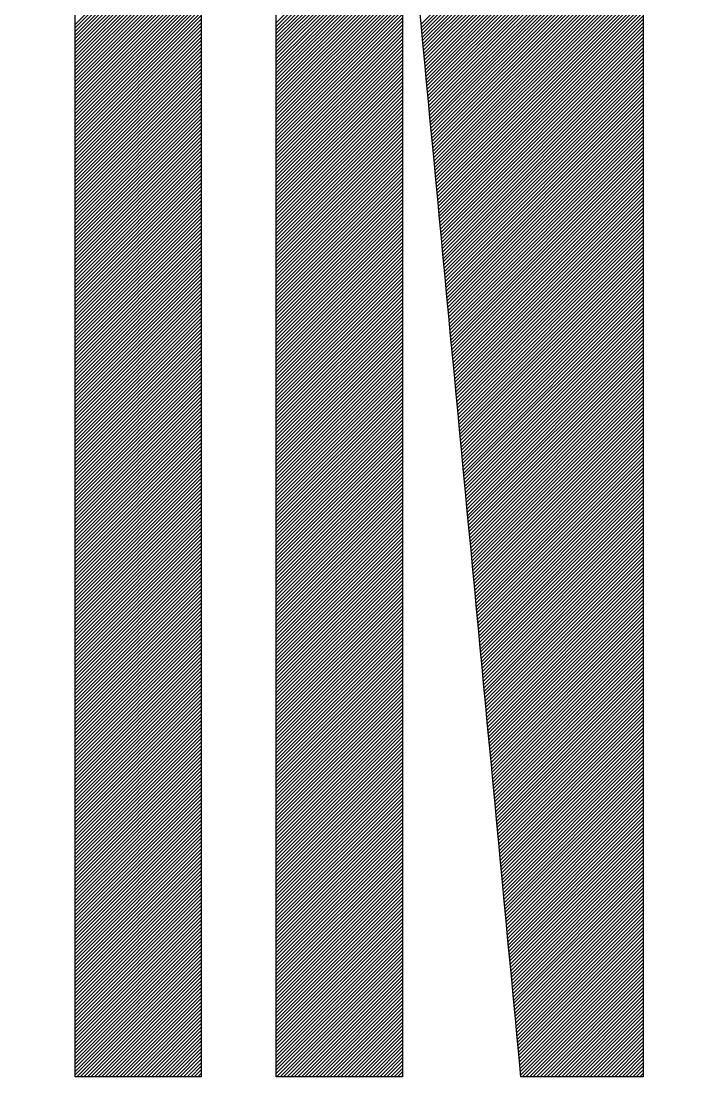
# Model space of a CAD drawing. Header units: inches. Extents: x -1128 to 651, y 96 to 845.
# Drawn here: x 285.882 to 287.184, y 662.061 to 664.115 of the extents above; entities that cross this region are included whole.
import ezdxf

# ---------------------------------------------------------------- set-up
doc = ezdxf.new("R2010")
doc.units = ezdxf.units.IN
doc.header["$MEASUREMENT"] = 0
doc.layers.add('Cables', color=7, linetype='Continuous', lineweight=0)
doc.layers.add('ONDOCS', color=7, linetype='Continuous', lineweight=0)

# ---------------------------------------------------------------- blocks, each defined once
blk = doc.blocks.new('TEG BORDER A2')
at = {"layer": 'ONDOCS', "color": 7, "linetype": 'Continuous', "lineweight": -3, "ltscale": 100}
for p, q in [((578.0509, 51.556), (578.9328, 52.4379)), ((578.0521, 51.5431), (578.9328, 52.4238)), ((578.0533, 51.5302), (578.9328, 52.4097)), ((578.0546, 51.5173), (578.9328, 52.3955)), ((578.0558, 51.5044), (578.9328, 52.3814)), ((578.057, 51.4914), (578.9328, 52.3672)), ((578.0582, 51.4785), (578.9328, 52.3531)), ((578.0595, 51.4656), (578.9328, 52.3389)), ((578.0607, 51.4527), (578.9328, 52.3248)), ((578.0619, 51.4398), (578.9328, 52.3107)), ((578.0631, 51.4269), (578.9328, 52.2965)), ((578.0644, 51.4139), (578.9328, 52.2824)), ((578.0656, 51.401), (578.9328, 52.2682)), ((578.0668, 51.3881), (578.9328, 52.2541)), ((578.068, 51.3752), (578.9328, 52.2399)), ((578.0693, 51.3623), (578.9328, 52.2258)), ((578.0705, 51.3494), (578.9328, 52.2117)), ((578.0717, 51.3364), (578.9328, 52.1975)), ((578.0729, 51.3235), (578.9328, 52.1834)), ((578.0741, 51.3106), (578.9328, 52.1692)), ((578.0754, 51.2977), (578.9328, 52.1551)), ((578.0766, 51.2848), (578.9328, 52.141)), ((578.0778, 51.2718), (578.9328, 52.1268)), ((578.079, 51.2589), (578.9328, 52.1127)), ((578.0803, 51.246), (578.9328, 52.0985)), ((578.0815, 51.2331), (578.9328, 52.0844)), ((576.6771, 51.5552), (577.1784, 52.0565)), ((576.6771, 51.5411), (577.1784, 52.0423)), ((577.476, 51.561), (577.9773, 52.0622)), ((577.476, 51.5468), (577.9773, 52.0481)), ((577.476, 51.5327), (577.9773, 52.034)), ((578.0827, 51.2202), (578.9328, 52.0702)), ((578.0839, 51.2073), (578.9328, 52.0561)), ((578.0852, 51.1943), (578.9328, 52.042)), ((576.6771, 51.5269), (577.1784, 52.0282)), ((576.6771, 51.5128), (577.1784, 52.014)), ((576.6771, 51.4986), (577.1784, 51.9999)), ((577.476, 51.5186), (577.9773, 52.0198)), ((577.476, 51.5044), (577.9773, 52.0057)), ((577.476, 51.4903), (577.9773, 51.9915)), ((578.0864, 51.1814), (578.9328, 52.0278)), ((578.0876, 51.1685), (578.9328, 52.0137)), ((578.0888, 51.1556), (578.9328, 51.9995)), ((576.6771, 51.4845), (577.1784, 51.9858)), ((576.6771, 51.4704), (577.1784, 51.9716)), ((576.6771, 51.4562), (577.1784, 51.9575)), ((577.476, 51.4761), (577.9773, 51.9774)), ((577.476, 51.462), (577.9773, 51.9632)), ((577.476, 51.4478), (577.9773, 51.9491)), ((578.0901, 51.1427), (578.9328, 51.9854)), ((578.0913, 51.1298), (578.9328, 51.9712)), ((578.0925, 51.1168), (578.9328, 51.9571)), ((576.6771, 51.4421), (577.1784, 51.9433)), ((576.6771, 51.4279), (577.1784, 51.9292)), ((576.6771, 51.4138), (577.1784, 51.9151)), ((577.476, 51.4337), (577.9773, 51.935)), ((577.476, 51.4196), (577.9773, 51.9208)), ((577.476, 51.4054), (577.9773, 51.9067)), ((578.0937, 51.1039), (578.9328, 51.943)), ((578.095, 51.091), (578.9328, 51.9288)), ((578.0962, 51.0781), (578.9328, 51.9147)), ((576.6771, 51.3997), (577.1784, 51.9009)), ((576.6771, 51.3855), (577.1784, 51.8868)), ((576.6771, 51.3714), (577.1784, 51.8726)), ((577.476, 51.3913), (577.9773, 51.8925)), ((577.476, 51.3771), (577.9773, 51.8784)), ((577.476, 51.363), (577.9773, 51.8642)), ((578.0974, 51.0652), (578.9328, 51.9005)), ((578.0986, 51.0522), (578.9328, 51.8864)), ((578.0999, 51.0393), (578.9328, 51.8722)), ((576.6771, 51.3572), (577.1784, 51.8585)), ((576.6771, 51.3431), (577.1784, 51.8443)), ((576.6771, 51.3289), (577.1784, 51.8302)), ((577.476, 51.3488), (577.9773, 51.8501)), ((577.476, 51.3347), (577.9773, 51.836)), ((577.476, 51.3206), (577.9773, 51.8218)), ((578.1011, 51.0264), (578.9328, 51.8581)), ((578.1023, 51.0135), (578.9328, 51.844)), ((578.1035, 51.0006), (578.9328, 51.8298)), ((576.6771, 51.3148), (577.1784, 51.8161)), ((576.6771, 51.3007), (577.1784, 51.8019)), ((576.6771, 51.2865), (577.1784, 51.7878)), ((577.476, 51.3064), (577.9773, 51.8077)), ((577.476, 51.2923), (577.9773, 51.7935)), ((577.476, 51.2781), (577.9773, 51.7794)), ((578.1048, 50.9877), (578.9328, 51.8157)), ((578.106, 50.9747), (578.9328, 51.8015)), ((578.1072, 50.9618), (578.9328, 51.7874)), ((576.6771, 51.2724), (577.1784, 51.7736)), ((576.6771, 51.2582), (577.1784, 51.7595)), ((576.6771, 51.2441), (577.1784, 51.7453)), ((577.476, 51.264), (577.9773, 51.7653)), ((577.476, 51.2498), (577.9773, 51.7511)), ((577.476, 51.2357), (577.9773, 51.737)), ((578.1084, 50.9489), (578.9328, 51.7733)), ((578.1097, 50.936), (578.9328, 51.7591)), ((578.1109, 50.9231), (578.9328, 51.745)), ((576.6771, 51.2299), (577.1784, 51.7312)), ((576.6771, 51.2158), (577.1784, 51.7171)), ((576.6771, 51.2017), (577.1784, 51.7029)), ((577.476, 51.2216), (577.9773, 51.7228)), ((577.476, 51.2074), (577.9773, 51.7087)), ((577.476, 51.1933), (577.9773, 51.6945)), ((578.1121, 50.9102), (578.9328, 51.7308)), ((578.1133, 50.8972), (578.9328, 51.7167)), ((578.1146, 50.8843), (578.9328, 51.7025)), ((576.6771, 51.1875), (577.1784, 51.6888)), ((576.6771, 51.1734), (577.1784, 51.6746)), ((576.6771, 51.1592), (577.1784, 51.6605)), ((577.476, 51.1791), (577.9773, 51.6804)), ((577.476, 51.165), (577.9773, 51.6663)), ((577.476, 51.1509), (577.9773, 51.6521)), ((578.1158, 50.8714), (578.9328, 51.6884)), ((578.117, 50.8585), (578.9328, 51.6743)), ((578.1182, 50.8456), (578.9328, 51.6601)), ((576.6771, 51.1451), (577.1784, 51.6464)), ((576.6771, 51.1309), (577.1784, 51.6322)), ((576.6771, 51.1168), (577.1784, 51.6181)), ((577.476, 51.1367), (577.9773, 51.638)), ((577.476, 51.1226), (577.9773, 51.6238)), ((577.476, 51.1084), (577.9773, 51.6097)), ((578.1195, 50.8326), (578.9328, 51.646)), ((578.1207, 50.8197), (578.9328, 51.6318)), ((578.1219, 50.8068), (578.9328, 51.6177)), ((576.6771, 51.1027), (577.1784, 51.6039)), ((576.6771, 51.0885), (577.1784, 51.5898)), ((576.6771, 51.0744), (577.1784, 51.5756)), ((577.476, 51.0943), (577.9773, 51.5955)), ((577.476, 51.0801), (577.9773, 51.5814)), ((578.1231, 50.7939), (578.9328, 51.6035)), ((578.1244, 50.781), (578.9328, 51.5894)), ((578.1256, 50.7681), (578.9328, 51.5753)), ((576.6771, 51.0602), (577.1784, 51.5615)), ((576.6771, 51.0461), (577.1784, 51.5474)), ((576.6771, 51.032), (577.1784, 51.5332)), ((577.476, 51.066), (577.9773, 51.5673)), ((577.476, 51.0519), (577.9773, 51.5531)), ((577.476, 51.0377), (577.9773, 51.539)), ((578.1268, 50.7551), (578.9328, 51.5611)), ((578.128, 50.7422), (578.9328, 51.547)), ((578.1293, 50.7293), (578.9328, 51.5328)), ((576.6771, 51.0178), (577.1784, 51.5191)), ((576.6771, 51.0037), (577.1784, 51.5049)), ((576.6771, 50.9895), (577.1784, 51.4908)), ((577.476, 51.0236), (577.9773, 51.5248)), ((577.476, 51.0094), (577.9773, 51.5107)), ((577.476, 50.9953), (577.9773, 51.4966)), ((578.1305, 50.7164), (578.9328, 51.5187)), ((578.1317, 50.7035), (578.9328, 51.5046)), ((578.1329, 50.6906), (578.9328, 51.4904)), ((576.6771, 50.9754), (577.1784, 51.4766)), ((576.6771, 50.9612), (577.1784, 51.4625)), ((576.6771, 50.9471), (577.1784, 51.4484)), ((577.476, 50.9811), (577.9773, 51.4824)), ((577.476, 50.967), (577.9773, 51.4683)), ((577.476, 50.9529), (577.9773, 51.4541)), ((578.1342, 50.6776), (578.9328, 51.4763)), ((578.1354, 50.6647), (578.9328, 51.4621)), ((578.1366, 50.6518), (578.9328, 51.448)), ((576.6771, 50.933), (577.1784, 51.4342)), ((576.6771, 50.9188), (577.1784, 51.4201)), ((576.6771, 50.9047), (577.1784, 51.4059)), ((577.476, 50.9387), (577.9773, 51.44)), ((577.476, 50.9246), (577.9773, 51.4258)), ((577.476, 50.9104), (577.9773, 51.4117)), ((578.1378, 50.6389), (578.9328, 51.4338)), ((578.1391, 50.626), (578.9328, 51.4197)), ((578.1403, 50.6131), (578.9328, 51.4056)), ((576.6771, 50.8905), (577.1784, 51.3918)), ((576.6771, 50.8764), (577.1784, 51.3777)), ((576.6771, 50.8622), (577.1784, 51.3635)), ((577.476, 50.8963), (577.9773, 51.3976)), ((577.476, 50.8822), (577.9773, 51.3834)), ((577.476, 50.868), (577.9773, 51.3693)), ((578.1415, 50.6001), (578.9328, 51.3914)), ((578.1427, 50.5872), (578.9328, 51.3773)), ((578.144, 50.5743), (578.9328, 51.3631)), ((576.6771, 50.8481), (577.1784, 51.3494)), ((576.6771, 50.834), (577.1784, 51.3352)), ((576.6771, 50.8198), (577.1784, 51.3211)), ((577.476, 50.8539), (577.9773, 51.3551)), ((577.476, 50.8397), (577.9773, 51.341)), ((577.476, 50.8256), (577.9773, 51.3268)), ((578.1452, 50.5614), (578.9328, 51.349)), ((578.1464, 50.5485), (578.9328, 51.3348)), ((578.1476, 50.5355), (578.9328, 51.3207)), ((576.6771, 50.8057), (577.1784, 51.3069)), ((576.6771, 50.7915), (577.1784, 51.2928)), ((576.6771, 50.7774), (577.1784, 51.2787)), ((577.476, 50.8114), (577.9773, 51.3127)), ((577.476, 50.7973), (577.9773, 51.2986)), ((577.476, 50.7832), (577.9773, 51.2844)), ((578.1489, 50.5226), (578.9328, 51.3066)), ((578.1501, 50.5097), (578.9328, 51.2924)), ((578.1513, 50.4968), (578.9328, 51.2783)), ((576.6771, 50.7633), (577.1784, 51.2645)), ((576.6771, 50.7491), (577.1784, 51.2504)), ((576.6771, 50.735), (577.1784, 51.2362)), ((577.476, 50.769), (577.9773, 51.2703)), ((577.476, 50.7549), (577.9773, 51.2561)), ((577.476, 50.7407), (577.9773, 51.242)), ((578.1525, 50.4839), (578.9328, 51.2641)), ((578.1537, 50.471), (578.9328, 51.25)), ((578.155, 50.458), (578.9328, 51.2359)), ((576.6771, 50.7208), (577.1784, 51.2221)), ((576.6771, 50.7067), (577.1784, 51.2079)), ((576.6771, 50.6925), (577.1784, 51.1938)), ((577.476, 50.7266), (577.9773, 51.2279)), ((577.476, 50.7124), (577.9773, 51.2137)), ((577.476, 50.6983), (577.9773, 51.1996)), ((578.1562, 50.4451), (578.9328, 51.2217)), ((578.1574, 50.4322), (578.9328, 51.2076)), ((578.1586, 50.4193), (578.9328, 51.1934)), ((576.6771, 50.6784), (577.1784, 51.1797)), ((576.6771, 50.6643), (577.1784, 51.1655)), ((576.6771, 50.6501), (577.1784, 51.1514)), ((577.476, 50.6842), (577.9773, 51.1854)), ((577.476, 50.67), (577.9773, 51.1713)), ((577.476, 50.6559), (577.9773, 51.1571)), ((578.1599, 50.4064), (578.9328, 51.1793)), ((578.1611, 50.3935), (578.9328, 51.1651)), ((578.1623, 50.3805), (578.9328, 51.151)), ((576.6771, 50.636), (577.1784, 51.1372)), ((576.6771, 50.6218), (577.1784, 51.1231)), ((576.6771, 50.6077), (577.1784, 51.109)), ((577.476, 50.6417), (577.9773, 51.143)), ((577.476, 50.6276), (577.9773, 51.1289)), ((577.476, 50.6135), (577.9773, 51.1147)), ((578.1635, 50.3676), (578.9328, 51.1369)), ((578.1648, 50.3547), (578.9328, 51.1227)), ((578.166, 50.3418), (578.9328, 51.1086)), ((576.6771, 50.5935), (577.1784, 51.0948)), ((576.6771, 50.5794), (577.1784, 51.0807)), ((576.6771, 50.5653), (577.1784, 51.0665)), ((577.476, 50.5993), (577.9773, 51.1006)), ((577.476, 50.5852), (577.9773, 51.0864)), ((577.476, 50.571), (577.9773, 51.0723)), ((578.1672, 50.3289), (578.9328, 51.0944)), ((578.1684, 50.3159), (578.9328, 51.0803)), ((578.1697, 50.303), (578.9328, 51.0661)), ((576.6771, 50.5511), (577.1784, 51.0524)), ((576.6771, 50.537), (577.1784, 51.0382)), ((576.6771, 50.5228), (577.1784, 51.0241)), ((577.476, 50.5569), (577.9773, 51.0581)), ((577.476, 50.5427), (577.9773, 51.044)), ((577.476, 50.5286), (577.9773, 51.0299)), ((578.1709, 50.2901), (578.9328, 51.052)), ((578.1721, 50.2772), (578.9328, 51.0379)), ((578.1733, 50.2643), (578.9328, 51.0237)), ((576.6771, 50.5087), (577.1784, 51.01)), ((576.6771, 50.4946), (577.1784, 50.9958)), ((576.6771, 50.4804), (577.1784, 50.9817)), ((577.476, 50.5145), (577.9773, 51.0157)), ((577.476, 50.5003), (577.9773, 51.0016)), ((577.476, 50.4862), (577.9773, 50.9874)), ((578.1746, 50.2514), (578.9328, 51.0096)), ((578.1758, 50.2384), (578.9328, 50.9954)), ((578.177, 50.2255), (578.9328, 50.9813)), ((576.6771, 50.4663), (577.1784, 50.9675)), ((576.6771, 50.4521), (577.1784, 50.9534)), ((576.6771, 50.438), (577.1784, 50.9392)), ((577.476, 50.472), (577.9773, 50.9733)), ((577.476, 50.4579), (577.9773, 50.9591)), ((577.476, 50.4437), (577.9773, 50.945)), ((578.1782, 50.2126), (578.9328, 50.9672)), ((578.1795, 50.1997), (578.9328, 50.953)), ((578.1807, 50.1868), (578.9328, 50.9389)), ((576.6771, 50.4238), (577.1784, 50.9251)), ((576.6771, 50.4097), (577.1784, 50.911)), ((576.6771, 50.3956), (577.1784, 50.8968)), ((577.476, 50.4296), (577.9773, 50.9309)), ((577.476, 50.4155), (577.9773, 50.9167)), ((577.476, 50.4013), (577.9773, 50.9026)), ((578.1819, 50.1739), (578.9328, 50.9247)), ((578.1831, 50.1609), (578.9328, 50.9106)), ((576.6771, 50.3814), (577.1784, 50.8827)), ((576.6771, 50.3673), (577.1784, 50.8685)), ((577.476, 50.3872), (577.9773, 50.8884)), ((577.476, 50.373), (577.9773, 50.8743)), ((577.476, 50.3589), (577.9773, 50.8602)), ((578.1844, 50.148), (578.9328, 50.8964)), ((578.1856, 50.1351), (578.9328, 50.8823)), ((578.1868, 50.1222), (578.9328, 50.8682)), ((576.6771, 50.3531), (577.1784, 50.8544)), ((576.6771, 50.339), (577.1784, 50.8402)), ((576.6771, 50.3248), (577.1784, 50.8261)), ((577.476, 50.3448), (577.9773, 50.846)), ((577.476, 50.3306), (577.9773, 50.8319)), ((577.476, 50.3165), (577.9773, 50.8177)), ((578.188, 50.1093), (578.9328, 50.854)), ((578.1893, 50.0963), (578.9328, 50.8399)), ((578.1905, 50.0834), (578.9328, 50.8257)), ((576.6771, 50.3107), (577.1784, 50.812)), ((576.6771, 50.2966), (577.1784, 50.7978)), ((576.6771, 50.2824), (577.1784, 50.7837)), ((577.476, 50.3023), (577.9773, 50.8036)), ((577.476, 50.2882), (577.9773, 50.7894)), ((577.476, 50.274), (577.9773, 50.7753)), ((578.1917, 50.0705), (578.9328, 50.8116)), ((578.1929, 50.0576), (578.9328, 50.7974)), ((578.1942, 50.0447), (578.9328, 50.7833)), ((576.6771, 50.2683), (577.1784, 50.7695)), ((576.6771, 50.2541), (577.1784, 50.7554)), ((576.6771, 50.24), (577.1784, 50.7413)), ((577.476, 50.2599), (577.9773, 50.7612)), ((577.476, 50.2458), (577.9773, 50.747)), ((577.476, 50.2316), (577.9773, 50.7329)), ((578.1954, 50.0318), (578.9328, 50.7692)), ((578.1966, 50.0188), (578.9328, 50.755)), ((578.1978, 50.0059), (578.9328, 50.7409)), ((576.6771, 50.2259), (577.1784, 50.7271)), ((576.6771, 50.2117), (577.1784, 50.713)), ((576.6771, 50.1976), (577.1784, 50.6988)), ((577.476, 50.2175), (577.9773, 50.7187)), ((577.476, 50.2033), (577.9773, 50.7046)), ((577.476, 50.1892), (577.9773, 50.6904)), ((578.1991, 49.993), (578.9328, 50.7267)), ((578.2003, 49.9801), (578.9328, 50.7126)), ((578.2015, 49.9672), (578.9328, 50.6985)), ((576.6771, 50.1834), (577.1784, 50.6847)), ((576.6771, 50.1693), (577.1784, 50.6705)), ((576.6771, 50.1551), (577.1784, 50.6564)), ((577.476, 50.175), (577.9773, 50.6763)), ((577.476, 50.1609), (577.9773, 50.6622)), ((577.476, 50.1468), (577.9773, 50.648)), ((578.2027, 49.9543), (578.9328, 50.6843)), ((578.204, 49.9413), (578.9328, 50.6702)), ((578.2052, 49.9284), (578.9328, 50.656)), ((576.6771, 50.141), (577.1784, 50.6423)), ((576.6771, 50.1269), (577.1784, 50.6281)), ((576.6771, 50.1127), (577.1784, 50.614)), ((577.476, 50.1326), (577.9773, 50.6339)), ((577.476, 50.1185), (577.9773, 50.6197)), ((577.476, 50.1043), (577.9773, 50.6056)), ((578.2064, 49.9155), (578.9328, 50.6419)), ((578.2076, 49.9026), (578.9328, 50.6277)), ((578.2089, 49.8897), (578.9328, 50.6136)), ((576.6771, 50.0986), (577.1784, 50.5998)), ((576.6771, 50.0844), (577.1784, 50.5857)), ((576.6771, 50.0703), (577.1784, 50.5715)), ((577.476, 50.0902), (577.9773, 50.5915)), ((577.476, 50.0761), (577.9773, 50.5773)), ((577.476, 50.0619), (577.9773, 50.5632)), ((578.2101, 49.8768), (578.9328, 50.5995)), ((578.2113, 49.8638), (578.9328, 50.5853)), ((578.2125, 49.8509), (578.9328, 50.5712)), ((576.6771, 50.0561), (577.1784, 50.5574)), ((576.6771, 50.042), (577.1784, 50.5433)), ((576.6771, 50.0279), (577.1784, 50.5291)), ((577.476, 50.0478), (577.9773, 50.549)), ((577.476, 50.0336), (577.9773, 50.5349)), ((577.476, 50.0195), (577.9773, 50.5207)), ((578.2138, 49.838), (578.9328, 50.557)), ((578.215, 49.8251), (578.9328, 50.5429)), ((578.2162, 49.8122), (578.9328, 50.5287)), ((576.6771, 50.0137), (577.1784, 50.515)), ((576.6771, 49.9996), (577.1784, 50.5008)), ((576.6771, 49.9854), (577.1784, 50.4867)), ((577.476, 50.0053), (577.9773, 50.5066)), ((577.476, 49.9912), (577.9773, 50.4925)), ((577.476, 49.9771), (577.9773, 50.4783)), ((578.2174, 49.7992), (578.9328, 50.5146)), ((578.2187, 49.7863), (578.9328, 50.5005)), ((578.2199, 49.7734), (578.9328, 50.4863)), ((576.6771, 49.9713), (577.1784, 50.4726)), ((576.6771, 49.9572), (577.1784, 50.4584)), ((576.6771, 49.943), (577.1784, 50.4443)), ((577.476, 49.9629), (577.9773, 50.4642)), ((577.476, 49.9488), (577.9773, 50.45)), ((577.476, 49.9346), (577.9773, 50.4359)), ((578.2211, 49.7605), (578.9328, 50.4722)), ((578.2223, 49.7476), (578.9328, 50.458)), ((578.2236, 49.7347), (578.9328, 50.4439)), ((576.6771, 49.9289), (577.1784, 50.4301)), ((576.6771, 49.9147), (577.1784, 50.416)), ((576.6771, 49.9006), (577.1784, 50.4018)), ((577.476, 49.9205), (577.9773, 50.4217)), ((577.476, 49.9063), (577.9773, 50.4076)), ((578.2248, 49.7217), (578.9328, 50.4298)), ((578.226, 49.7088), (578.9328, 50.4156)), ((578.2272, 49.6959), (578.9328, 50.4015)), ((576.6771, 49.8864), (577.1784, 50.3877)), ((576.6771, 49.8723), (577.1784, 50.3736)), ((576.6771, 49.8582), (577.1784, 50.3594)), ((577.476, 49.8922), (577.9773, 50.3935)), ((577.476, 49.8781), (577.9773, 50.3793)), ((577.476, 49.8639), (577.9773, 50.3652)), ((578.2284, 49.683), (578.9328, 50.3873)), ((578.2297, 49.6701), (578.9328, 50.3732)), ((578.2309, 49.6572), (578.9328, 50.359)), ((576.6771, 49.844), (577.1784, 50.3453)), ((576.6771, 49.8299), (577.1784, 50.3311)), ((576.6771, 49.8157), (577.1784, 50.317)), ((577.476, 49.8498), (577.9773, 50.351)), ((577.476, 49.8356), (577.9773, 50.3369)), ((577.476, 49.8215), (577.9773, 50.3228)), ((578.2321, 49.6442), (578.9328, 50.3449)), ((578.2333, 49.6313), (578.9328, 50.3308)), ((578.2346, 49.6184), (578.9328, 50.3166)), ((576.6771, 49.8016), (577.1784, 50.3028)), ((576.6771, 49.7874), (577.1784, 50.2887)), ((576.6771, 49.7733), (577.1784, 50.2746)), ((577.476, 49.8074), (577.9773, 50.3086)), ((577.476, 49.7932), (577.9773, 50.2945)), ((577.476, 49.7791), (577.9773, 50.2803)), ((578.2358, 49.6055), (578.9328, 50.3025)), ((578.237, 49.5926), (578.9328, 50.2883)), ((578.2382, 49.5796), (578.9328, 50.2742)), ((576.6771, 49.7592), (577.1784, 50.2604)), ((576.6771, 49.745), (577.1784, 50.2463)), ((576.6771, 49.7309), (577.1784, 50.2321)), ((577.476, 49.7649), (577.9773, 50.2662)), ((577.476, 49.7508), (577.9773, 50.252)), ((577.476, 49.7366), (577.9773, 50.2379)), ((578.2395, 49.5667), (578.9328, 50.26)), ((578.2407, 49.5538), (578.9328, 50.2459)), ((578.2419, 49.5409), (578.9328, 50.2318)), ((576.6771, 49.7167), (577.1784, 50.218)), ((576.6771, 49.7026), (577.1784, 50.2039)), ((576.6771, 49.6885), (577.1784, 50.1897)), ((577.476, 49.7225), (577.9773, 50.2238)), ((577.476, 49.7084), (577.9773, 50.2096)), ((577.476, 49.6942), (577.9773, 50.1955)), ((578.2431, 49.528), (578.9328, 50.2176)), ((578.2444, 49.5151), (578.9328, 50.2035)), ((578.2456, 49.5021), (578.9328, 50.1893)), ((576.6771, 49.6743), (577.1784, 50.1756)), ((576.6771, 49.6602), (577.1784, 50.1614)), ((576.6771, 49.646), (577.1784, 50.1473)), ((577.476, 49.6801), (577.9773, 50.1813)), ((577.476, 49.6659), (577.9773, 50.1672)), ((577.476, 49.6518), (577.9773, 50.153)), ((578.2468, 49.4892), (578.9328, 50.1752)), ((578.248, 49.4763), (578.9328, 50.1611)), ((578.2493, 49.4634), (578.9328, 50.1469)), ((576.6771, 49.6319), (577.1784, 50.1331)), ((576.6771, 49.6177), (577.1784, 50.119)), ((576.6771, 49.6036), (577.1784, 50.1049)), ((577.476, 49.6376), (577.9773, 50.1389)), ((577.476, 49.6235), (577.9773, 50.1248)), ((577.476, 49.6094), (577.9773, 50.1106)), ((578.2505, 49.4505), (578.9328, 50.1328)), ((578.2517, 49.4376), (578.9328, 50.1186)), ((578.2529, 49.4246), (578.9328, 50.1045)), ((576.6771, 49.5895), (577.1784, 50.0907)), ((576.6771, 49.5753), (577.1784, 50.0766)), ((576.6771, 49.5612), (577.1784, 50.0624)), ((577.476, 49.5952), (577.9773, 50.0965)), ((577.476, 49.5811), (577.9773, 50.0823)), ((577.476, 49.5669), (577.9773, 50.0682)), ((578.2542, 49.4117), (578.9328, 50.0903)), ((578.2554, 49.3988), (578.9328, 50.0762)), ((578.2566, 49.3859), (578.9328, 50.0621)), ((576.6771, 49.547), (577.1784, 50.0483)), ((576.6771, 49.5329), (577.1784, 50.0341)), ((576.6771, 49.5187), (577.1784, 50.02)), ((577.476, 49.5528), (577.9773, 50.0541)), ((577.476, 49.5387), (577.9773, 50.0399)), ((577.476, 49.5245), (577.9773, 50.0258)), ((578.2578, 49.373), (578.9328, 50.0479)), ((578.2591, 49.3601), (578.9328, 50.0338)), ((578.2603, 49.3471), (578.9328, 50.0196)), ((576.6771, 49.5046), (577.1784, 50.0059)), ((576.6771, 49.4905), (577.1784, 49.9917)), ((576.6771, 49.4763), (577.1784, 49.9776)), ((577.476, 49.5104), (577.9773, 50.0116)), ((577.476, 49.4962), (577.9773, 49.9975)), ((577.476, 49.4821), (577.9773, 49.9833)), ((578.2615, 49.3342), (578.9328, 50.0055)), ((578.2627, 49.3213), (578.9328, 49.9913)), ((578.264, 49.3084), (578.9328, 49.9772)), ((576.6771, 49.4622), (577.1784, 49.9634)), ((576.6771, 49.448), (577.1784, 49.9493)), ((576.6771, 49.4339), (577.1784, 49.9352)), ((577.476, 49.4679), (577.9773, 49.9692)), ((577.476, 49.4538), (577.9773, 49.9551)), ((577.476, 49.4397), (577.9773, 49.9409)), ((578.2652, 49.2955), (578.9328, 49.9631)), ((578.2664, 49.2825), (578.9328, 49.9489)), ((578.2676, 49.2696), (578.9328, 49.9348)), ((576.6771, 49.4198), (577.1784, 49.921)), ((576.6771, 49.4056), (577.1784, 49.9069)), ((576.6771, 49.3915), (577.1784, 49.8927)), ((577.476, 49.4255), (577.9773, 49.9268)), ((577.476, 49.4114), (577.9773, 49.9126)), ((577.476, 49.3972), (577.9773, 49.8985)), ((578.2689, 49.2567), (578.9328, 49.9206)), ((578.2701, 49.2438), (578.9328, 49.9065)), ((578.2713, 49.2309), (578.9328, 49.8924)), ((576.6771, 49.3773), (577.1784, 49.8786)), ((576.6771, 49.3632), (577.1784, 49.8644)), ((576.6771, 49.349), (577.1784, 49.8503)), ((577.476, 49.3831), (577.9773, 49.8843)), ((577.476, 49.3689), (577.9773, 49.8702)), ((577.476, 49.3548), (577.9773, 49.8561)), ((578.2725, 49.218), (578.9328, 49.8782)), ((578.2738, 49.205), (578.9328, 49.8641)), ((578.275, 49.1921), (578.9328, 49.8499)), ((576.6771, 49.3349), (577.1784, 49.8362)), ((576.6771, 49.3208), (577.1784, 49.822)), ((576.6771, 49.3066), (577.1784, 49.8079)), ((577.476, 49.3407), (577.9773, 49.8419)), ((577.476, 49.3265), (577.9773, 49.8278)), ((577.476, 49.3124), (577.9773, 49.8136)), ((578.2762, 49.1792), (578.9328, 49.8358)), ((578.2774, 49.1663), (578.9328, 49.8216)), ((578.2787, 49.1534), (578.9328, 49.8075)), ((576.6771, 49.2925), (577.1784, 49.7937)), ((576.6771, 49.2783), (577.1784, 49.7796)), ((576.6771, 49.2642), (577.1784, 49.7654)), ((577.476, 49.2982), (577.9773, 49.7995)), ((577.476, 49.2841), (577.9773, 49.7854)), ((577.476, 49.27), (577.9773, 49.7712)), ((578.2799, 49.1405), (578.9328, 49.7934)), ((578.2811, 49.1275), (578.9328, 49.7792)), ((578.2823, 49.1146), (578.9328, 49.7651)), ((576.6771, 49.25), (577.1784, 49.7513)), ((576.6771, 49.2359), (577.1784, 49.7372)), ((576.6771, 49.2218), (577.1784, 49.723)), ((577.476, 49.2558), (577.9773, 49.7571)), ((577.476, 49.2417), (577.9773, 49.7429)), ((577.476, 49.2275), (577.9773, 49.7288)), ((578.2836, 49.1017), (578.9328, 49.7509)), ((578.2848, 49.0888), (578.9328, 49.7368)), ((576.6771, 49.2076), (577.1784, 49.7089)), ((576.6771, 49.1935), (577.1784, 49.6947)), ((577.476, 49.2134), (577.9773, 49.7146)), ((577.476, 49.1992), (577.9773, 49.7005)), ((577.476, 49.1851), (577.9773, 49.6864)), ((578.286, 49.0759), (578.9328, 49.7226)), ((578.2872, 49.0629), (578.9328, 49.7085)), ((578.2885, 49.05), (578.9328, 49.6944)), ((576.6771, 49.1793), (577.1784, 49.6806)), ((576.6771, 49.1652), (577.1784, 49.6665)), ((576.6771, 49.1511), (577.1784, 49.6523)), ((577.476, 49.171), (577.9773, 49.6722)), ((577.476, 49.1568), (577.9773, 49.6581)), ((577.476, 49.1427), (577.9773, 49.6439)), ((578.2897, 49.0371), (578.9328, 49.6802)), ((578.2909, 49.0242), (578.9328, 49.6661)), ((578.2921, 49.0113), (578.9328, 49.6519)), ((576.6771, 49.1369), (577.1784, 49.6382)), ((576.6771, 49.1228), (577.1784, 49.624)), ((576.6771, 49.1086), (577.1784, 49.6099)), ((577.476, 49.1285), (577.9773, 49.6298)), ((577.476, 49.1144), (577.9773, 49.6156)), ((577.476, 49.1002), (577.9773, 49.6015)), ((578.2934, 48.9984), (578.9328, 49.6378)), ((578.2946, 48.9854), (578.9328, 49.6237)), ((578.2958, 48.9725), (578.9328, 49.6095)), ((576.6771, 49.0945), (577.1784, 49.5957)), ((576.6771, 49.0803), (577.1784, 49.5816)), ((576.6771, 49.0662), (577.1784, 49.5675)), ((577.476, 49.0861), (577.9773, 49.5874)), ((577.476, 49.072), (577.9773, 49.5732)), ((577.476, 49.0578), (577.9773, 49.5591)), ((578.297, 48.9596), (578.9328, 49.5954)), ((578.2983, 48.9467), (578.9328, 49.5812)), ((578.2995, 48.9338), (578.9328, 49.5671)), ((576.6771, 49.0521), (577.1784, 49.5533)), ((576.6771, 49.0379), (577.1784, 49.5392)), ((576.6771, 49.0238), (577.1784, 49.525)), ((577.476, 49.0437), (577.9773, 49.5449)), ((577.476, 49.0295), (577.9773, 49.5308)), ((577.476, 49.0154), (577.9773, 49.5167)), ((578.3007, 48.9209), (578.9328, 49.5529)), ((578.3019, 48.9079), (578.9328, 49.5388)), ((578.3031, 48.895), (578.9328, 49.5247)), ((576.6771, 49.0096), (577.1784, 49.5109)), ((576.6771, 48.9955), (577.1784, 49.4967)), ((576.6771, 48.9813), (577.1784, 49.4826)), ((577.476, 49.0013), (577.9773, 49.5025)), ((577.476, 48.9871), (577.9773, 49.4884)), ((577.476, 48.973), (577.9773, 49.4742)), ((578.3044, 48.8821), (578.9328, 49.5105)), ((578.3056, 48.8692), (578.9328, 49.4964)), ((578.3068, 48.8563), (578.9328, 49.4822)), ((576.6771, 48.9672), (577.1784, 49.4685)), ((576.6771, 48.9531), (577.1784, 49.4543)), ((576.6771, 48.9389), (577.1784, 49.4402)), ((577.476, 48.9588), (577.9773, 49.4601)), ((577.476, 48.9447), (577.9773, 49.4459)), ((577.476, 48.9305), (577.9773, 49.4318)), ((578.308, 48.8433), (578.9328, 49.4681)), ((578.3093, 48.8304), (578.9328, 49.4539)), ((578.3105, 48.8175), (578.9328, 49.4398)), ((576.6771, 48.9248), (577.1784, 49.426)), ((576.6771, 48.9106), (577.1784, 49.4119)), ((576.6771, 48.8965), (577.1784, 49.3978)), ((577.476, 48.9164), (577.9773, 49.4177)), ((577.476, 48.9023), (577.9773, 49.4035)), ((577.476, 48.8881), (577.9773, 49.3894)), ((578.3117, 48.8046), (578.9328, 49.4257)), ((578.3129, 48.7917), (578.9328, 49.4115)), ((578.3142, 48.7788), (578.9328, 49.3974)), ((576.6771, 48.8824), (577.1784, 49.3836)), ((576.6771, 48.8682), (577.1784, 49.3695)), ((576.6771, 48.8541), (577.1784, 49.3553)), ((577.476, 48.874), (577.9773, 49.3752)), ((577.476, 48.8598), (577.9773, 49.3611)), ((577.476, 48.8457), (577.9773, 49.3469)), ((578.3154, 48.7658), (578.9328, 49.3832)), ((578.3166, 48.7529), (578.9328, 49.3691)), ((578.3178, 48.74), (578.9328, 49.3549)), ((576.6771, 48.8399), (577.1784, 49.3412)), ((576.6771, 48.8258), (577.1784, 49.327)), ((576.6771, 48.8116), (577.1784, 49.3129)), ((577.476, 48.8315), (577.9773, 49.3328)), ((577.476, 48.8174), (577.9773, 49.3187)), ((577.476, 48.8033), (577.9773, 49.3045)), ((578.3191, 48.7271), (578.9328, 49.3408)), ((578.3203, 48.7142), (578.9328, 49.3267)), ((578.3215, 48.7013), (578.9328, 49.3125)), ((576.6771, 48.7975), (577.1784, 49.2988)), ((576.6771, 48.7834), (577.1784, 49.2846)), ((576.6771, 48.7692), (577.1784, 49.2705)), ((577.476, 48.7891), (577.9773, 49.2904)), ((577.476, 48.775), (577.9773, 49.2762)), ((577.476, 48.7608), (577.9773, 49.2621)), ((578.3227, 48.6883), (578.9328, 49.2984)), ((578.324, 48.6754), (578.9328, 49.2842)), ((578.3252, 48.6625), (578.9328, 49.2701)), ((576.6771, 48.7551), (577.1784, 49.2563)), ((576.6771, 48.7409), (577.1784, 49.2422)), ((576.6771, 48.7268), (577.1784, 49.228)), ((577.476, 48.7467), (577.9773, 49.248)), ((577.476, 48.7325), (577.9773, 49.2338)), ((578.3264, 48.6496), (578.9328, 49.256)), ((578.3276, 48.6367), (578.9328, 49.2418)), ((578.3289, 48.6238), (578.9328, 49.2277)), ((576.6771, 48.7126), (577.1784, 49.2139)), ((576.6771, 48.6985), (577.1784, 49.1998)), ((576.6771, 48.6844), (577.1784, 49.1856)), ((577.476, 48.7184), (577.9773, 49.2197)), ((577.476, 48.7043), (577.9773, 49.2055)), ((577.476, 48.6901), (577.9773, 49.1914)), ((578.3301, 48.6108), (578.9328, 49.2135)), ((578.3313, 48.5979), (578.9328, 49.1994)), ((578.3325, 48.585), (578.9328, 49.1852)), ((576.6771, 48.6702), (577.1784, 49.1715)), ((576.6771, 48.6561), (577.1784, 49.1573)), ((576.6771, 48.6419), (577.1784, 49.1432)), ((577.476, 48.676), (577.9773, 49.1772)), ((577.476, 48.6618), (577.9773, 49.1631)), ((577.476, 48.6477), (577.9773, 49.149)), ((578.3338, 48.5721), (578.9328, 49.1711)), ((578.335, 48.5592), (578.9328, 49.157)), ((578.3362, 48.5462), (578.9328, 49.1428)), ((576.6771, 48.6278), (577.1784, 49.1291)), ((576.6771, 48.6136), (577.1784, 49.1149)), ((576.6771, 48.5995), (577.1784, 49.1008)), ((577.476, 48.6336), (577.9773, 49.1348)), ((577.476, 48.6194), (577.9773, 49.1207)), ((577.476, 48.6053), (577.9773, 49.1065)), ((578.3374, 48.5333), (578.9328, 49.1287)), ((578.3387, 48.5204), (578.9328, 49.1145)), ((578.3399, 48.5075), (578.9328, 49.1004)), ((576.6771, 48.5854), (577.1784, 49.0866)), ((576.6771, 48.5712), (577.1784, 49.0725)), ((576.6771, 48.5571), (577.1784, 49.0583)), ((577.476, 48.5911), (577.9773, 49.0924)), ((577.476, 48.577), (577.9773, 49.0782)), ((577.476, 48.5628), (577.9773, 49.0641)), ((578.3411, 48.4946), (578.9328, 49.0862)), ((578.3423, 48.4817), (578.9328, 49.0721)), ((578.3436, 48.4687), (578.9328, 49.058)), ((576.6771, 48.5429), (577.1784, 49.0442)), ((576.6771, 48.5288), (577.1784, 49.0301)), ((576.6771, 48.5147), (577.1784, 49.0159)), ((577.476, 48.5487), (577.9773, 49.05)), ((577.476, 48.5346), (577.9773, 49.0358)), ((577.476, 48.5204), (577.9773, 49.0217)), ((578.3448, 48.4558), (578.9328, 49.0438)), ((578.346, 48.4429), (578.9328, 49.0297)), ((578.3472, 48.43), (578.9328, 49.0155)), ((576.6771, 48.5005), (577.1784, 49.0018)), ((576.6771, 48.4864), (577.1784, 48.9876)), ((576.6771, 48.4722), (577.1784, 48.9735)), ((577.476, 48.5063), (577.9773, 49.0075)), ((577.476, 48.4921), (577.9773, 48.9934)), ((577.476, 48.478), (577.9773, 48.9793)), ((578.3485, 48.4171), (578.9328, 49.0014)), ((578.3497, 48.4042), (578.9328, 48.9873)), ((578.3509, 48.3912), (578.9328, 48.9731)), ((576.6771, 48.4581), (577.1784, 48.9593)), ((576.6771, 48.4439), (577.1784, 48.9452)), ((576.6771, 48.4298), (577.1784, 48.9311)), ((577.476, 48.4638), (577.9773, 48.9651)), ((577.476, 48.4497), (577.9773, 48.951)), ((577.476, 48.4356), (577.9773, 48.9368)), ((578.3521, 48.3783), (578.9328, 48.959)), ((578.3534, 48.3654), (578.9328, 48.9448)), ((578.3546, 48.3525), (578.9328, 48.9307)), ((576.6771, 48.4157), (577.1784, 48.9169)), ((576.6771, 48.4015), (577.1784, 48.9028)), ((576.6771, 48.3874), (577.1784, 48.8886)), ((577.476, 48.4214), (577.9773, 48.9227)), ((577.476, 48.4073), (577.9773, 48.9085)), ((577.476, 48.3931), (577.9773, 48.8944)), ((578.3558, 48.3396), (578.9328, 48.9165)), ((578.357, 48.3266), (578.9328, 48.9024)), ((578.3583, 48.3137), (578.9328, 48.8883)), ((576.6771, 48.3732), (577.1784, 48.8745)), ((576.6771, 48.3591), (577.1784, 48.8604)), ((576.6771, 48.3449), (577.1784, 48.8462)), ((577.476, 48.379), (577.9773, 48.8803)), ((577.476, 48.3649), (577.9773, 48.8661)), ((577.476, 48.3507), (577.9773, 48.852)), ((578.3595, 48.3008), (578.9328, 48.8741)), ((578.3607, 48.2879), (578.9328, 48.86)), ((578.3619, 48.275), (578.9328, 48.8458)), ((576.6771, 48.3308), (577.1784, 48.8321)), ((576.6771, 48.3167), (577.1784, 48.8179)), ((576.6771, 48.3025), (577.1784, 48.8038)), ((577.476, 48.3366), (577.9773, 48.8378)), ((577.476, 48.3224), (577.9773, 48.8237)), ((577.476, 48.3083), (577.9773, 48.8095)), ((578.3632, 48.2621), (578.9328, 48.8317)), ((578.3644, 48.2491), (578.9328, 48.8175)), ((578.3656, 48.2362), (578.9328, 48.8034)), ((576.6771, 48.2884), (577.1784, 48.7896)), ((576.6771, 48.2742), (577.1784, 48.7755)), ((576.6771, 48.2601), (577.1784, 48.7614)), ((577.476, 48.2941), (577.9773, 48.7954)), ((577.476, 48.28), (577.9773, 48.7813)), ((577.476, 48.2659), (577.9773, 48.7671)), ((578.3668, 48.2233), (578.9328, 48.7893)), ((578.3681, 48.2104), (578.9328, 48.7751)), ((578.3693, 48.1975), (578.9328, 48.761)), ((576.6771, 48.246), (577.1784, 48.7472)), ((576.6771, 48.2318), (577.1784, 48.7331)), ((576.6771, 48.2177), (577.1784, 48.7189)), ((577.476, 48.2517), (577.9773, 48.753)), ((577.476, 48.2376), (577.9773, 48.7388)), ((577.476, 48.2234), (577.9773, 48.7247)), ((578.3705, 48.1846), (578.9328, 48.7468)), ((578.3717, 48.1716), (578.9328, 48.7327)), ((578.373, 48.1587), (578.9328, 48.7186)), ((576.6771, 48.2035), (577.1784, 48.7048)), ((576.6771, 48.1894), (577.1784, 48.6906)), ((576.6771, 48.1752), (577.1784, 48.6765)), ((577.476, 48.2093), (577.9773, 48.7106)), ((577.476, 48.1951), (577.9773, 48.6964)), ((577.476, 48.181), (577.9773, 48.6823)), ((578.3742, 48.1458), (578.9328, 48.7044)), ((578.3754, 48.1329), (578.9328, 48.6903)), ((578.3766, 48.12), (578.9328, 48.6761)), ((576.6771, 48.1611), (577.1784, 48.6624)), ((576.6771, 48.147), (577.1784, 48.6482)), ((576.6771, 48.1328), (577.1784, 48.6341)), ((577.476, 48.1669), (577.9773, 48.6681)), ((577.476, 48.1527), (577.9773, 48.654)), ((577.476, 48.1386), (577.9773, 48.6398)), ((578.3778, 48.107), (578.9328, 48.662)), ((578.3791, 48.0941), (578.9328, 48.6478)), ((578.3803, 48.0812), (578.9328, 48.6337)), ((576.6771, 48.1187), (577.1784, 48.6199)), ((576.6771, 48.1045), (577.1784, 48.6058)), ((576.6771, 48.0904), (577.1784, 48.5917)), ((577.476, 48.1244), (577.9773, 48.6257)), ((577.476, 48.1103), (577.9773, 48.6116)), ((577.476, 48.0962), (577.9773, 48.5974)), ((578.3815, 48.0683), (578.9328, 48.6196)), ((578.3827, 48.0554), (578.9328, 48.6054)), ((578.384, 48.0425), (578.9328, 48.5913)), ((576.6771, 48.0762), (577.1784, 48.5775)), ((576.6771, 48.0621), (577.1784, 48.5634)), ((576.6771, 48.048), (577.1784, 48.5492)), ((577.476, 48.082), (577.9773, 48.5833)), ((577.476, 48.0679), (577.9773, 48.5691)), ((577.476, 48.0537), (577.9773, 48.555)), ((578.3852, 48.0295), (578.9328, 48.5771)), ((578.3864, 48.0166), (578.9328, 48.563)), ((576.6771, 48.0338), (577.1784, 48.5351)), ((576.6771, 48.0197), (577.1784, 48.5209)), ((577.476, 48.0396), (577.9773, 48.5408)), ((577.476, 48.0254), (577.9773, 48.5267)), ((577.476, 48.0113), (577.9773, 48.5126)), ((578.3876, 48.0037), (578.9328, 48.5488)), ((578.3889, 47.9908), (578.9328, 48.5347)), ((578.3901, 47.9779), (578.9328, 48.5206)), ((576.6771, 48.0055), (577.1784, 48.5068)), ((576.6771, 47.9914), (577.1784, 48.4927)), ((576.6771, 47.9773), (577.1784, 48.4785)), ((577.476, 47.9972), (577.9773, 48.4984)), ((577.476, 47.983), (577.9773, 48.4843)), ((577.476, 47.9689), (577.9773, 48.4701)), ((578.3913, 47.965), (578.9328, 48.5064)), ((578.3925, 47.952), (578.9328, 48.4923)), ((578.3938, 47.9391), (578.9328, 48.4781)), ((576.6771, 47.9631), (577.1784, 48.4644)), ((576.6771, 47.949), (577.1784, 48.4502)), ((576.6771, 47.9348), (577.1784, 48.4361)), ((577.476, 47.9547), (577.9773, 48.456)), ((577.476, 47.9406), (577.9773, 48.4418)), ((577.476, 47.9264), (577.9773, 48.4277)), ((578.395, 47.9262), (578.9328, 48.464)), ((578.3962, 47.9133), (578.9328, 48.4499)), ((578.3974, 47.9004), (578.9328, 48.4357)), ((576.6771, 47.9207), (577.1784, 48.4219)), ((576.6771, 47.9065), (577.1784, 48.4078)), ((576.6771, 47.8924), (577.1784, 48.3937)), ((577.476, 47.9123), (577.9773, 48.4136)), ((577.476, 47.8982), (577.9773, 48.3994)), ((577.476, 47.884), (577.9773, 48.3853)), ((578.3987, 47.8875), (578.9328, 48.4216)), ((578.3999, 47.8745), (578.9328, 48.4074)), ((578.4011, 47.8616), (578.9328, 48.3933)), ((576.6771, 47.8783), (577.1784, 48.3795)), ((576.6771, 47.8641), (577.1784, 48.3654)), ((576.6771, 47.85), (577.1784, 48.3512)), ((577.476, 47.8699), (577.9773, 48.3711)), ((577.476, 47.8557), (577.9773, 48.357)), ((577.476, 47.8416), (577.9773, 48.3429)), ((578.4023, 47.8487), (578.9328, 48.3791)), ((578.4036, 47.8358), (578.9328, 48.365)), ((578.4048, 47.8229), (578.9328, 48.3509)), ((576.6771, 47.8358), (577.1784, 48.3371)), ((576.6771, 47.8217), (577.1784, 48.3229)), ((576.6771, 47.8075), (577.1784, 48.3088)), ((577.476, 47.8275), (577.9773, 48.3287)), ((577.476, 47.8133), (577.9773, 48.3146)), ((577.476, 47.7992), (577.9773, 48.3004)), ((578.406, 47.8099), (578.9328, 48.3367)), ((578.4072, 47.797), (578.9328, 48.3226)), ((578.4085, 47.7841), (578.9328, 48.3084)), ((576.6771, 47.7934), (577.1784, 48.2947)), ((576.6771, 47.7793), (577.1784, 48.2805)), ((576.6771, 47.7651), (577.1784, 48.2664)), ((577.476, 47.785), (577.9773, 48.2863)), ((577.476, 47.7709), (577.9773, 48.2721)), ((577.476, 47.7567), (577.9773, 48.258)), ((578.4097, 47.7712), (578.9328, 48.2943)), ((578.4109, 47.7583), (578.9328, 48.2801)), ((578.4121, 47.7454), (578.9328, 48.266)), ((576.6771, 47.751), (577.1784, 48.2522)), ((576.6771, 47.7368), (577.1784, 48.2381)), ((576.6771, 47.7227), (577.1784, 48.224)), ((577.476, 47.7426), (577.9773, 48.2439)), ((577.476, 47.7285), (577.9773, 48.2297)), ((577.476, 47.7143), (577.9773, 48.2156)), ((578.4134, 47.7324), (578.9328, 48.2519)), ((578.4146, 47.7195), (578.9328, 48.2377)), ((578.4158, 47.7066), (578.9328, 48.2236)), ((576.6771, 47.7086), (577.1784, 48.2098)), ((576.6771, 47.6944), (577.1784, 48.1957)), ((576.6771, 47.6803), (577.1784, 48.1815)), ((577.476, 47.7002), (577.9773, 48.2014)), ((577.476, 47.686), (577.9773, 48.1873)), ((577.476, 47.6719), (577.9773, 48.1731)), ((578.417, 47.6937), (578.9328, 48.2094)), ((578.4183, 47.6808), (578.9328, 48.1953)), ((578.4195, 47.6679), (578.9328, 48.1812)), ((576.6771, 47.6661), (577.1784, 48.1674)), ((576.6771, 47.652), (577.1784, 48.1532)), ((576.6771, 47.6378), (577.1784, 48.1391)), ((577.476, 47.6577), (577.9773, 48.159)), ((577.476, 47.6436), (577.9773, 48.1449)), ((577.476, 47.6295), (577.9773, 48.1307)), ((578.4207, 47.6549), (578.9328, 48.167)), ((578.4219, 47.642), (578.9328, 48.1529)), ((578.4232, 47.6291), (578.9328, 48.1387)), ((576.6771, 47.6237), (577.1784, 48.125)), ((576.6771, 47.6096), (577.1784, 48.1108)), ((576.6771, 47.5954), (577.1784, 48.0967)), ((577.476, 47.6153), (577.9773, 48.1166)), ((577.476, 47.6012), (577.9773, 48.1024)), ((577.476, 47.587), (577.9773, 48.0883)), ((578.4244, 47.6162), (578.9328, 48.1246)), ((578.4256, 47.6033), (578.9328, 48.1104)), ((578.4268, 47.5903), (578.9328, 48.0963)), ((576.6771, 47.5813), (577.1784, 48.0825)), ((576.6771, 47.5671), (577.1784, 48.0684)), ((576.6771, 47.553), (577.1784, 48.0542)), ((577.476, 47.5729), (577.9773, 48.0742)), ((577.476, 47.5588), (577.9773, 48.06)), ((578.4281, 47.5774), (578.9328, 48.0822)), ((578.4293, 47.5645), (578.9328, 48.068)), ((578.4305, 47.5516), (578.9328, 48.0539)), ((576.6771, 47.5388), (577.1784, 48.0401)), ((576.6771, 47.5247), (577.1784, 48.026)), ((576.6771, 47.5106), (577.1784, 48.0118)), ((577.476, 47.5446), (577.9773, 48.0459)), ((577.476, 47.5305), (577.9773, 48.0317)), ((577.476, 47.5163), (577.9773, 48.0176)), ((578.4317, 47.5387), (578.9328, 48.0397)), ((578.433, 47.5258), (578.9328, 48.0256)), ((578.4342, 47.5128), (578.9328, 48.0114)), ((576.6771, 47.4964), (577.1784, 47.9977)), ((576.6771, 47.4823), (577.1784, 47.9835)), ((576.6771, 47.4681), (577.1784, 47.9694)), ((577.476, 47.5022), (577.9773, 48.0034)), ((577.476, 47.488), (577.9773, 47.9893)), ((577.476, 47.4739), (577.9773, 47.9752)), ((578.4354, 47.4999), (578.9328, 47.9973)), ((578.4366, 47.487), (578.9328, 47.9832)), ((578.4379, 47.4741), (578.9328, 47.969)), ((576.6771, 47.454), (577.1784, 47.9553)), ((576.6771, 47.4399), (577.1784, 47.9411)), ((576.6771, 47.4257), (577.1784, 47.927)), ((577.476, 47.4598), (577.9773, 47.961)), ((577.476, 47.4456), (577.9773, 47.9469)), ((577.476, 47.4315), (577.9773, 47.9327)), ((578.4391, 47.4612), (578.9328, 47.9549)), ((578.4403, 47.4483), (578.9328, 47.9407)), ((578.4415, 47.4353), (578.9328, 47.9266)), ((576.6771, 47.4116), (577.1784, 47.9128)), ((576.6771, 47.3974), (577.1784, 47.8987)), ((576.6771, 47.3833), (577.1784, 47.8845)), ((577.476, 47.4173), (577.9773, 47.9186)), ((577.476, 47.4032), (577.9773, 47.9044)), ((577.476, 47.389), (577.9773, 47.8903)), ((578.4428, 47.4224), (578.9328, 47.9125)), ((578.444, 47.4095), (578.9328, 47.8983)), ((578.4452, 47.3966), (578.9328, 47.8842)), ((576.6836, 47.3756), (577.1784, 47.8704)), ((576.6977, 47.3756), (577.1784, 47.8563)), ((576.7119, 47.3756), (577.1784, 47.8421)), ((577.4767, 47.3756), (577.9773, 47.8762)), ((577.4909, 47.3756), (577.9773, 47.862)), ((577.505, 47.3756), (577.9773, 47.8479)), ((578.4464, 47.3837), (578.9328, 47.87)), ((578.4525, 47.3756), (578.9328, 47.8559)), ((578.4667, 47.3756), (578.9328, 47.8417)), ((576.726, 47.3756), (577.1784, 47.828)), ((576.7402, 47.3756), (577.1784, 47.8138)), ((576.7543, 47.3756), (577.1784, 47.7997)), ((577.5191, 47.3756), (577.9773, 47.8337)), ((577.5333, 47.3756), (577.9773, 47.8196)), ((577.5474, 47.3756), (577.9773, 47.8055)), ((578.4808, 47.3756), (578.9328, 47.8276)), ((578.4949, 47.3756), (578.9328, 47.8135)), ((578.5091, 47.3756), (578.9328, 47.7993)), ((576.7684, 47.3756), (577.1784, 47.7855)), ((576.7826, 47.3756), (577.1784, 47.7714)), ((576.7967, 47.3756), (577.1784, 47.7573)), ((577.5616, 47.3756), (577.9773, 47.7913)), ((577.5757, 47.3756), (577.9773, 47.7772)), ((577.5899, 47.3756), (577.9773, 47.763)), ((578.5232, 47.3756), (578.9328, 47.7852)), ((578.5374, 47.3756), (578.9328, 47.771)), ((578.5515, 47.3756), (578.9328, 47.7569)), ((576.8109, 47.3756), (577.1784, 47.7431)), ((576.825, 47.3756), (577.1784, 47.729)), ((576.8392, 47.3756), (577.1784, 47.7148)), ((577.604, 47.3756), (577.9773, 47.7489)), ((577.6181, 47.3756), (577.9773, 47.7347)), ((577.6323, 47.3756), (577.9773, 47.7206)), ((578.5657, 47.3756), (578.9328, 47.7427)), ((578.5798, 47.3756), (578.9328, 47.7286)), ((578.5939, 47.3756), (578.9328, 47.7145)), ((576.8533, 47.3756), (577.1784, 47.7007)), ((576.8674, 47.3756), (577.1784, 47.6866)), ((576.8816, 47.3756), (577.1784, 47.6724)), ((577.6464, 47.3756), (577.9773, 47.7065)), ((577.6606, 47.3756), (577.9773, 47.6923)), ((577.6747, 47.3756), (577.9773, 47.6782)), ((578.6081, 47.3756), (578.9328, 47.7003)), ((578.6222, 47.3756), (578.9328, 47.6862)), ((578.6364, 47.3756), (578.9328, 47.672)), ((576.8957, 47.3756), (577.1784, 47.6583)), ((576.9099, 47.3756), (577.1784, 47.6441)), ((576.924, 47.3756), (577.1784, 47.63)), ((577.6888, 47.3756), (577.9773, 47.664)), ((577.703, 47.3756), (577.9773, 47.6499)), ((577.7171, 47.3756), (577.9773, 47.6357)), ((578.6505, 47.3756), (578.9328, 47.6579)), ((578.6647, 47.3756), (578.9328, 47.6438)), ((578.6788, 47.3756), (578.9328, 47.6296)), ((576.9382, 47.3756), (577.1784, 47.6158)), ((576.9523, 47.3756), (577.1784, 47.6017)), ((576.9664, 47.3756), (577.1784, 47.5876)), ((577.7313, 47.3756), (577.9773, 47.6216)), ((577.7454, 47.3756), (577.9773, 47.6075)), ((577.7596, 47.3756), (577.9773, 47.5933)), ((578.6929, 47.3756), (578.9328, 47.6155)), ((578.7071, 47.3756), (578.9328, 47.6013)), ((578.7212, 47.3756), (578.9328, 47.5872)), ((576.9806, 47.3756), (577.1784, 47.5734)), ((576.9947, 47.3756), (577.1784, 47.5593)), ((577.0089, 47.3756), (577.1784, 47.5451)), ((577.7737, 47.3756), (577.9773, 47.5792)), ((577.7878, 47.3756), (577.9773, 47.565)), ((577.802, 47.3756), (577.9773, 47.5509)), ((578.7354, 47.3756), (578.9328, 47.573)), ((578.7495, 47.3756), (578.9328, 47.5589)), ((578.7636, 47.3756), (578.9328, 47.5448)), ((577.023, 47.3756), (577.1784, 47.531)), ((577.0371, 47.3756), (577.1784, 47.5168)), ((577.0513, 47.3756), (577.1784, 47.5027)), ((577.8161, 47.3756), (577.9773, 47.5368)), ((577.8303, 47.3756), (577.9773, 47.5226)), ((577.8444, 47.3756), (577.9773, 47.5085)), ((578.7778, 47.3756), (578.9328, 47.5306)), ((578.7919, 47.3756), (578.9328, 47.5165)), ((578.8061, 47.3756), (578.9328, 47.5023)), ((577.0654, 47.3756), (577.1784, 47.4886)), ((577.0796, 47.3756), (577.1784, 47.4744)), ((577.0937, 47.3756), (577.1784, 47.4603)), ((577.8586, 47.3756), (577.9773, 47.4943)), ((577.8727, 47.3756), (577.9773, 47.4802)), ((577.8868, 47.3756), (577.9773, 47.466)), ((578.8202, 47.3756), (578.9328, 47.4882)), ((578.8344, 47.3756), (578.9328, 47.474)), ((578.8485, 47.3756), (578.9328, 47.4599)), ((577.1079, 47.3756), (577.1784, 47.4461)), ((577.122, 47.3756), (577.1784, 47.432)), ((577.1361, 47.3756), (577.1784, 47.4179)), ((577.901, 47.3756), (577.9773, 47.4519)), ((577.9151, 47.3756), (577.9773, 47.4378)), ((577.9293, 47.3756), (577.9773, 47.4236)), ((578.8626, 47.3756), (578.9328, 47.4458)), ((578.8768, 47.3756), (578.9328, 47.4316)), ((578.8909, 47.3756), (578.9328, 47.4175)), ((577.1503, 47.3756), (577.1784, 47.4037)), ((577.1644, 47.3756), (577.1784, 47.3896)), ((577.9434, 47.3756), (577.9773, 47.4095)), ((577.9575, 47.3756), (577.9773, 47.3953)), ((577.9717, 47.3756), (577.9773, 47.3812)), ((578.9051, 47.3756), (578.9328, 47.4033)), ((578.9192, 47.3756), (578.9328, 47.3892))]:
    blk.add_line(p, q, dxfattribs=at)
at = {"layer": 'ONDOCS', "color": 7, "linetype": 'Continuous', "lineweight": -3, "ltscale": 100, "extrusion": (0, 0, -1)}
for centre, radius, start, end in [((-579.9319, 54.1274), 6.0368, 341.37984, 224.49645), ((-579.9368, 54.1454), 5.5937, 344.8891, 224.527)]:
    blk.add_arc(centre, radius, start, end, dxfattribs=at)
at = {"layer": 'ONDOCS', "color": 7, "linetype": 'Continuous', "lineweight": -3, "ltscale": 100}
for points in [[(578.9328, 59.6447), (578.9328, 55.555), (578.9328, 51.4653), (578.9328, 47.3756)], [(577.476, 47.3756), (577.476, 51.3061), (577.476, 55.2365), (577.476, 59.167)], [(577.476, 47.3756), (577.476, 51.3061), (577.476, 55.2365), (577.476, 59.167)], [(577.1784, 59.0064), (577.1784, 55.1295), (577.1784, 51.2525), (577.1784, 47.3756)], [(577.1784, 59.0064), (577.1784, 55.1295), (577.1784, 51.2525), (577.1784, 47.3756)], [(576.6771, 47.3756), (576.6771, 51.1468), (576.6771, 54.918), (576.6771, 58.6892)], [(576.6771, 47.3756), (576.6771, 51.1468), (576.6771, 54.918), (576.6771, 58.6892)], [(577.9773, 52.3326), (577.9773, 50.6803), (577.9773, 49.028), (577.9773, 47.3756)], [(577.9773, 52.3326), (577.9773, 50.6803), (577.9773, 49.028), (577.9773, 47.3756)], [(578.4472, 47.3756), (578.2905, 49.028), (578.1339, 50.6803), (577.9773, 52.3326)], [(577.1784, 47.3756), (577.0113, 47.3756), (576.8442, 47.3756), (576.6771, 47.3756)], [(577.1784, 47.3756), (577.0113, 47.3756), (576.8442, 47.3756), (576.6771, 47.3756)], [(577.9773, 47.3756), (577.8102, 47.3756), (577.6431, 47.3756), (577.476, 47.3756)], [(577.9773, 47.3756), (577.8102, 47.3756), (577.6431, 47.3756), (577.476, 47.3756)], [(578.9328, 47.3756), (578.7709, 47.3756), (578.6091, 47.3756), (578.4472, 47.3756)]]:
    blk.add_open_spline(points, degree=3, dxfattribs=at)

msp = doc.modelspace()

# ---------------------------------------------------------------- block references
at = {"layer": 'Cables', "color": 0, "xscale": 0.4897326461023622, "yscale": 0.4897326461023622, "zscale": 0.4897326461023622}
msp.add_blockref('TEG BORDER A2', (3.5696, 638.8601), dxfattribs=at)

doc.saveas('drawing.dxf')
